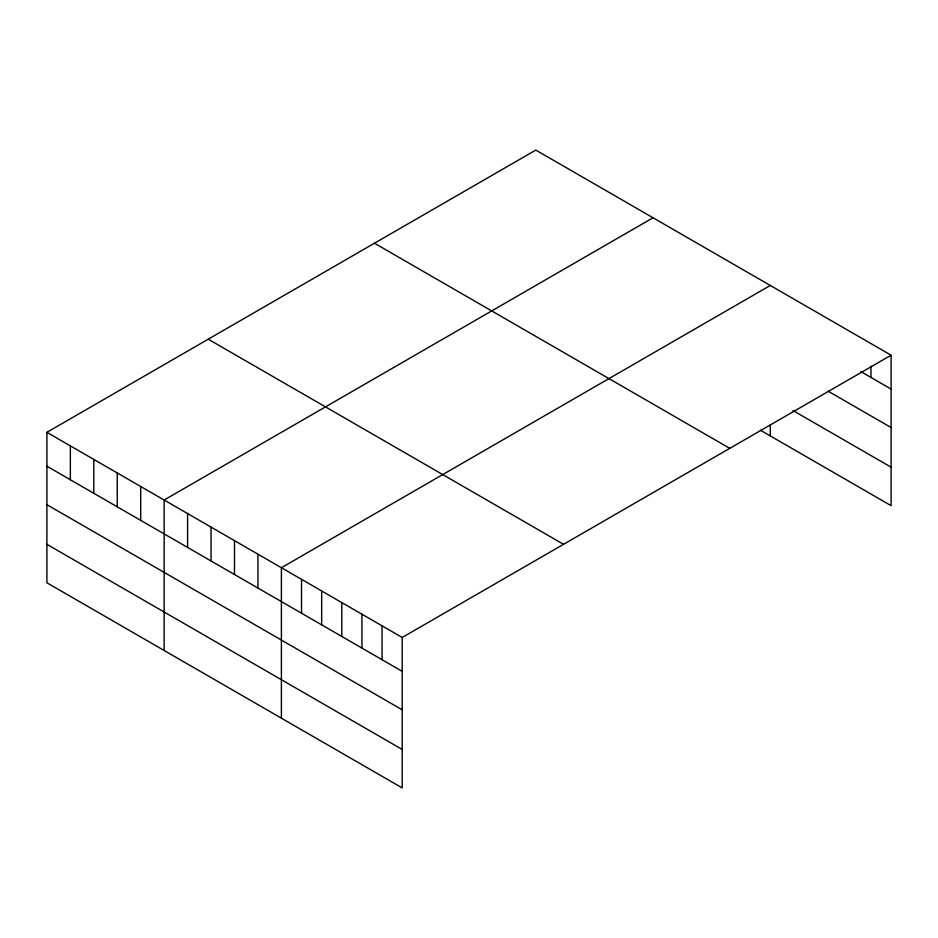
<?xml version="1.0" encoding="UTF-8"?>
<svg xmlns="http://www.w3.org/2000/svg" width="938" height="938" viewBox="0 0 938 938"><rect width="100%" height="100%" fill="white"/><g stroke="black" fill="none" stroke-linecap="round" stroke-linejoin="round"><path stroke-width="1.41" d="M891.1 355.209L402.203 637.465L402.203 787.92L46.9 582.791L46.9 432.336L535.797 150.08L891.1 355.209L891.1 505.664L760.425 430.214M653.047 217.768L164.15 500.036L164.15 650.491M770.297 285.457L281.4 567.725L281.4 718.18M860.896 371.636L891.1 389.071M828.184 391.216L891.1 427.54M792.95 410.516L891.1 467.183M374.461 243.223L729.764 448.352M208.236 339.193L563.539 544.321M46.9 432.336L402.203 637.465M46.9 466.209L402.203 671.338M46.9 504.679L402.203 709.808M46.9 544.321L402.203 749.45M870.968 366.16L870.968 377.451M770.297 424.926L770.297 435.912M382.059 625.845L382.059 659.707M361.927 614.226L361.927 648.088M341.795 602.595L341.795 636.468M321.664 590.975L321.664 624.837M301.532 579.344L301.532 613.218M257.95 554.182L257.95 588.056M234.5 540.651L234.5 574.513M211.05 527.109L211.05 560.983M187.6 513.567L187.6 547.44M140.7 486.494L140.7 520.367M117.25 472.951L117.25 506.825M93.8 459.421L93.8 493.282M70.35 445.878L70.35 479.752"/></g></svg>
